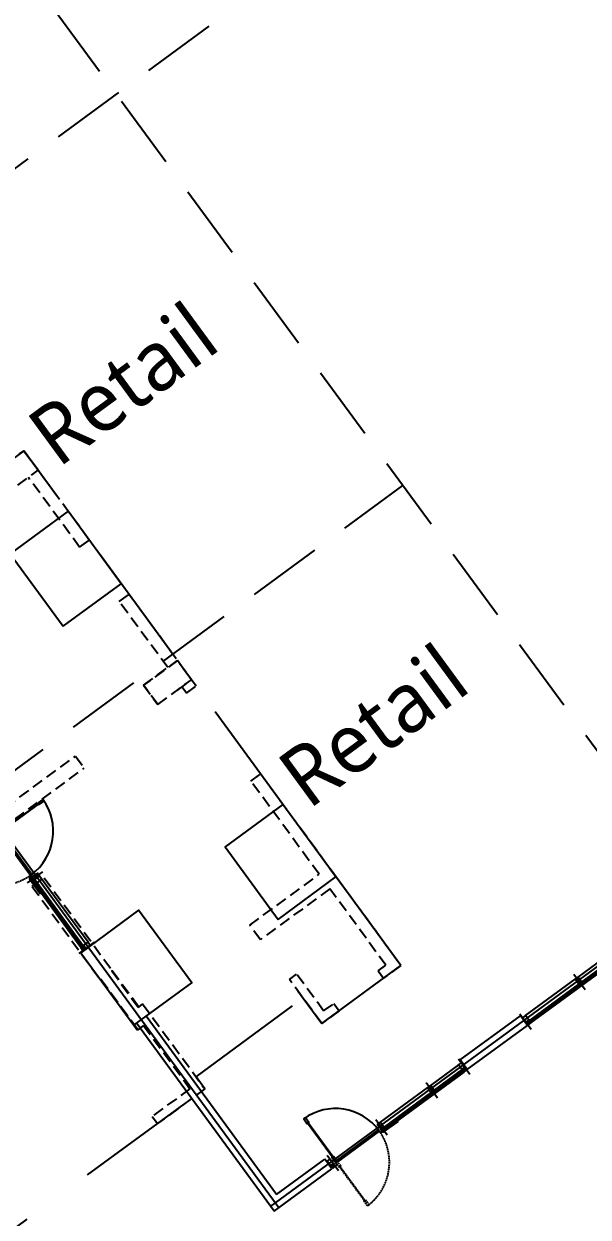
# Model space of a CAD drawing. Header units: millimetres. Extents: x 75184266 to 76346726, y -35850126 to -33679385.
# Drawn here: x 75520784 to 75530214, y -34966065 to -34946140 of the extents above; entities that cross this region are included whole.
import ezdxf
from ezdxf.enums import TextEntityAlignment as Align

# ---------------------------------------------------------------- set-up
doc = ezdxf.new("R2010")
doc.units = ezdxf.units.MM
doc.header["$LTSCALE"] = 50
doc.header["$MEASUREMENT"] = 0
doc.header["$PDMODE"] = 1
doc.header["$PDSIZE"] = -3
for name, pattern in [('HIDDEN2', [0.1875, 0.125, -0.0625]), ('XR-1F-PLAN$0$CEN', [62, 60, -1, 0, -1]), ('XR-1F-PLAN$0$HIDDEN', [0.375, 0.25, -0.125]), ('XR-지하3층$0$H', [1.3, 0.8, -0.5]), ('XR-지하3층$0$HIDDEN', [0.375, 0.25, -0.125])]:
    doc.linetypes.add(name, pattern=pattern)
doc.layers.get('0').update_dxf_attribs({"linetype": 'CONTINUOUS'})
doc.layers.get('Defpoints').update_dxf_attribs({"color": 51, "linetype": 'CONTINUOUS'})
for name, color, linetype in [('AA-MKXS', 3, 'CONTINUOUS'), ('XR-1F-PLAN$0$A-CEN02', 27, 'XR-1F-PLAN$0$CEN'), ('XR-1F-PLAN$0$A-DOR-FRAME', 7, 'CONTINUOUS'), ('XR-1F-PLAN$0$A-DOR-GL', 142, 'CONTINUOUS'), ('XR-1F-PLAN$0$A-DOR-HID', 9, 'XR-1F-PLAN$0$HIDDEN'), ('XR-1F-PLAN$0$A-DOR-TRACE', 8, 'CONTINUOUS'), ('XR-1F-PLAN$0$A-FRAME', 1, 'CONTINUOUS'), ('XR-1F-PLAN$0$A-HDCP7', 7, 'CONTINUOUS'), ('XR-1F-PLAN$0$A-WIN-ELE8', 8, 'CONTINUOUS'), ('XR-지하3층$0$CON', 2, 'CONTINUOUS')]:
    doc.layers.add(name, color=color, linetype=linetype)
doc.layers.add('건축', color=8, linetype='CONTINUOUS', plot=False)
doc.styles.add('XR-지하3층$0$돋움', font='', dxfattribs={"width": 0.9})
doc.styles.add('XR-지하3층$0$맑은고딕', font='')
doc.styles.get('XR-지하3층$0$돋움').set_extended_font_data('Dotum')
doc.styles.get('XR-지하3층$0$맑은고딕').set_extended_font_data('Malgun Gothic')
doc.dimstyles.new('XR-지하3층$0$20110829_평면도_면적조정$0$std_style', dxfattribs={"dimscale": 400, "dimtxt": 3, "dimasz": 1, "dimexe": 1.5, "dimexo": 2, "dimgap": 1, "dimtad": 1, "dimtoh": 1, "dimdec": 0, "dimzin": 0, "dimdsep": 46, "dimtxsty": 'XR-지하3층$0$돋움', "dimblk": 'XR-지하3층$0$20110829_평면도_면적조정$0$01420DDOT01', "dimblk1": 'XR-지하3층$0$20110829_평면도_면적조정$0$01420DDOT01', "dimblk2": 'XR-지하3층$0$20110829_평면도_면적조정$0$01420DDOT01', "dimcen": 2.5, "dimdle": 8, "dimclrd": 256, "dimclre": 256, "dimclrt": 256, "dimadec": 0, "dimazin": 0, "dimtfac": 1, "dimtdec": 0, "dimtix": 1, "dimtmove": 2, "dimatfit": 3, "dimldrblk": 'XR-지하3층$0$20110829_평면도_면적조정$0$_ClosedBlank', "dimfxl": 1, "dimtolj": 1, "dimtzin": 0, "dimlwd": -1, "dimlwe": -1, "dimarcsym": 0})

# ---------------------------------------------------------------- blocks, each defined once
blk = doc.blocks.new('XR-1F-PLAN$0$A$C10B20476')
at = {"layer": 'Defpoints'}
for p, q in [((134, 35), (110, 35)), ((110, 35), (110, 0)), ((134, 35), (134, 0))]:
    blk.add_line(p, q, dxfattribs=at)
at = {"layer": 'XR-1F-PLAN$0$A-CEN02', "linetype": 'Continuous'}
blk.add_line((318, 80), (0, 80), dxfattribs=at)
at = {"layer": 'XR-1F-PLAN$0$A-FRAME'}
for p, q in [((144, 80), (110, 80)), ((110, 56), (144, 56)), ((110, 43), (144, 43)), ((144, 20), (134, 20))]:
    blk.add_line(p, q, dxfattribs=at)
for points in [[(88, 20), (88, 80)], [(110, 35), (110, 80)], [(122, 48), (144, 48), (144, 20), (238, 20), (238, 80), (144, 80), (144, 51), (122, 51), (122, 48)]]:
    blk.add_lwpolyline(points, dxfattribs=at)
blk = doc.blocks.new('XR-1F-PLAN$0$A$C491451C1')
at = {"layer": 'Defpoints'}
for p, q in [((15, 208), (-20, 208)), ((15, 184), (15, 208)), ((45, 208), (45, 184)), ((45, 208), (80, 208)), ((15, 184), (-20, 184)), ((45, 184), (80, 184))]:
    blk.add_line(p, q, dxfattribs=at)
at = {"layer": 'XR-1F-PLAN$0$A-CEN02', "linetype": 'Continuous'}
blk.add_line((30, 0), (30, 318), dxfattribs=at)
at = {"layer": 'XR-1F-PLAN$0$A-FRAME'}
for p, q in [((24, 208), (24, 174)), ((37, 208), (37, 174)), ((0, 174), (0, 184)), ((60, 174), (60, 184))]:
    blk.add_line(p, q, dxfattribs=at)
for points in [[(0, 230), (60, 230)], [(15, 208), (45, 208)], [(29, 196), (29, 174), (0, 174), (0, 80), (60, 80), (60, 174), (32, 174), (32, 196), (29, 196)]]:
    blk.add_lwpolyline(points, dxfattribs=at)
blk = doc.blocks.new('XR-1F-PLAN$0$A$C7F517DA1')
at = {"layer": 'XR-1F-PLAN$0$A-DOR-FRAME', "ltscale": 0.5, "elevation": 0}
for points in [[(50, 1675), (60, 1675), (60, 1690), (75, 1690), (75, 1675), (85, 1675), (85, 1775), (50, 1775)], [(50, 925), (10, 925), (10, 825), (50, 825)], [(990, 925), (950, 925), (950, 825), (990, 825)]]:
    blk.add_lwpolyline(points, close=True, dxfattribs=at)
blk.add_lwpolyline([(50, 875), (50, 975), (60, 975), (60, 960), (75, 960), (75, 975), (85, 975), (85, 875), (50, 875)], dxfattribs=at)
at = {"layer": 'XR-1F-PLAN$0$A-DOR-GL', "elevation": 0}
blk.add_lwpolyline([(62, 962), (72, 962), (72, 1687), (62, 1687)], close=True, dxfattribs=at)
at = {"layer": 'XR-1F-PLAN$0$A-DOR-HID', "ltscale": 2, "elevation": 0}
blk.add_lwpolyline([(50, 875), (50, 775), (60, 775), (60, 790), (75, 790), (75, 775), (85, 775), (85, 875), (50, 875)], dxfattribs=at)
for points in [[(62, 788), (72, 788), (72, 63), (62, 63)], [(50, 75), (60, 75), (60, 60), (75, 60), (75, 75), (85, 75), (85, -25), (50, -25)]]:
    blk.add_lwpolyline(points, close=True, dxfattribs=at)
at = {"layer": 'XR-1F-PLAN$0$A-DOR-HID', "ltscale": 2}
blk.add_arc((50, 875, 0), 900, 270, 0, dxfattribs=at)
at = {"layer": 'XR-1F-PLAN$0$A-DOR-TRACE'}
blk.add_arc((50, 875, 0), 900, 0, 90, dxfattribs=at)
at = {"layer": 'XR-1F-PLAN$0$A-WIN-ELE8'}
for p, q in [((85, 890, 0), (950, 890, 0)), ((85, 860, 0), (950, 860, 0))]:
    blk.add_line(p, q, dxfattribs=at)
blk = doc.blocks.new('SW-4.05')
at = {"layer": 'AA-MKXS', "ltscale": 0.5}
for p, q in [((0, -200), (0, 0)), ((3250, -200, 0), (3250, 0, 0))]:
    blk.add_line(p, q, dxfattribs=at)
at = {"layer": 'XR-1F-PLAN$0$A-DOR-GL', "elevation": 0}
for points in [[(1095, -154), (1095, -178), (2105, -178), (2105, -154)], [(3195, -154), (3195, -178), (2135, -178), (2135, -154)]]:
    blk.add_lwpolyline(points, close=True, dxfattribs=at)
at = {"layer": 'XR-1F-PLAN$0$A-FRAME'}
for p, q in [((10, -200), (10, -178)), ((70, -200), (70, -178)), ((2090, -200), (2090, -178)), ((2150, -200), (2150, -178)), ((3180, -200, 0), (3180, -178, 0)), ((3240, -200, 0), (3240, -178, 0))]:
    blk.add_line(p, q, dxfattribs=at)
at = {"layer": 'XR-1F-PLAN$0$A-HDCP7', "elevation": 0}
blk.add_lwpolyline([(1350, -200), (1050, -200), (1050, -215), (1350, -215)], close=True, dxfattribs=at)
at = {"layer": 'XR-1F-PLAN$0$A-WIN-ELE8'}
for p, q in [((2090, -50, 0), (1110, -50, 0)), ((3180, -50, 0), (2150, -50, 0)), ((3180, -200, 0), (1110, -200, 0))]:
    blk.add_line(p, q, dxfattribs=at)
at = {"layer": 'XR-1F-PLAN$0$A-DOR-FRAME', "ltscale": 600, "extrusion": (0, 0, -1), "xscale": -1, "zscale": -1, "rotation": 2.5358915e-09}
blk.add_blockref('XR-1F-PLAN$0$A$C7F517DA1', (-60, -1025, 0), dxfattribs=at)
at = {"layer": 'XR-1F-PLAN$0$A-FRAME', "extrusion": (0, 0, -1), "zscale": -1, "rotation": 90.00000000253594}
blk.add_blockref('XR-1F-PLAN$0$A$C10B20476', (10, -288, 0), dxfattribs=at)
at = {"layer": 'XR-1F-PLAN$0$A-FRAME', "ltscale": 0.5, "extrusion": (0, 0, -1), "xscale": -1, "zscale": -1, "rotation": 180}
for p in [(-1110, 30, 0), (-2150, 30, 0)]:
    blk.add_blockref('XR-1F-PLAN$0$A$C491451C1', p, dxfattribs=at)
at = {"layer": 'XR-1F-PLAN$0$A-FRAME', "xscale": -1, "rotation": 269.999999997464}
blk.add_blockref('XR-1F-PLAN$0$A$C10B20476', (3160, -288, 0), dxfattribs=at)
blk = doc.blocks.new('SW-3.9')
at = {"layer": 'AA-MKXS', "ltscale": 0.5}
for p, q in [((0, 200), (0, 0)), ((2800, 200, 0), (2800, 0, 0))]:
    blk.add_line(p, q, dxfattribs=at)
at = {"layer": 'XR-1F-PLAN$0$A-DOR-GL', "elevation": 0}
for points in [[(1095, 154), (1095, 178), (2105, 178), (2105, 154)], [(2745, 154), (2745, 178), (2135, 178), (2135, 154)]]:
    blk.add_lwpolyline(points, close=True, dxfattribs=at)
at = {"layer": 'XR-1F-PLAN$0$A-FRAME'}
for p, q in [((10, 200), (10, 178)), ((70, 200), (70, 178)), ((2090, 200), (2090, 178)), ((2150, 200), (2150, 178)), ((2730, 200, 0), (2730, 178, 0)), ((2790, 200, 0), (2790, 178, 0))]:
    blk.add_line(p, q, dxfattribs=at)
at = {"layer": 'XR-1F-PLAN$0$A-HDCP7', "elevation": 0}
blk.add_lwpolyline([(1350, 200), (1050, 200), (1050, 215), (1350, 215)], close=True, dxfattribs=at)
at = {"layer": 'XR-1F-PLAN$0$A-WIN-ELE8'}
for p, q in [((2730, 200, 0), (1110, 200, 0)), ((2090, 50, 0), (1110, 50, 0)), ((2730, 50, 0), (2150, 50, 0))]:
    blk.add_line(p, q, dxfattribs=at)
at = {"layer": 'XR-1F-PLAN$0$A-DOR-FRAME', "ltscale": 600, "extrusion": (0, 0, -1), "zscale": -1, "rotation": 179.9999999825117}
blk.add_blockref('XR-1F-PLAN$0$A$C7F517DA1', (-60, 1025, 0), dxfattribs=at)
at = {"layer": 'XR-1F-PLAN$0$A-FRAME'}
for p, rotation in [((-10, 288, 0), 270.0000000174883), ((2710, 288, 0), 270.0000000174886)]:
    blk.add_blockref('XR-1F-PLAN$0$A$C10B20476', p, dxfattribs=dict(at, rotation=rotation))
at = {"layer": 'XR-1F-PLAN$0$A-FRAME', "ltscale": 0.5, "extrusion": (0, 0, -1), "zscale": -1}
for p in [(-1110, -30, 0), (-2150, -30, 0)]:
    blk.add_blockref('XR-1F-PLAN$0$A$C491451C1', p, dxfattribs=at)
blk = doc.blocks.new('A$C7F901E10')
at = {"layer": 'AA-MKXS', "ltscale": 0.5}
for p, q in [((100, -1600), (-100, -1600)), ((100, -4150), (-100, -4150))]:
    blk.add_line(p, q, dxfattribs=at)
at = {"layer": 'XR-1F-PLAN$0$A-DOR-GL', "elevation": 0}
blk.add_lwpolyline([(54, -3055), (78, -3055), (78, -1655), (54, -1655)], close=True, dxfattribs=at)
at = {"layer": 'XR-1F-PLAN$0$A-FRAME'}
for p, q in [((100, -1610), (78, -1610)), ((100, -1670), (78, -1670)), ((100, -4080), (78, -4080)), ((100, -4140), (78, -4140))]:
    blk.add_line(p, q, dxfattribs=at)
at = {"layer": 'XR-1F-PLAN$0$A-HDCP7', "elevation": 0}
blk.add_lwpolyline([(100, -2800), (100, -3100), (115, -3100), (115, -2800)], close=True, dxfattribs=at)
at = {"layer": 'XR-1F-PLAN$0$A-WIN-ELE8'}
for p, q in [((-50, -1670, 0), (-50, -3040, 0)), ((100, -1670, 0), (100, -3040, 0))]:
    blk.add_line(p, q, dxfattribs=at)
at = {"layer": 'XR-1F-PLAN$0$A-DOR-FRAME', "ltscale": 600, "extrusion": (0, 0, -1), "xscale": -1, "zscale": -1, "rotation": 270.0000000193868}
blk.add_blockref('XR-1F-PLAN$0$A$C7F517DA1', (-925, -4090, 0), dxfattribs=at)
at = {"layer": 'XR-1F-PLAN$0$A-FRAME', "xscale": -0.9999999999999998, "rotation": 359.999999980613}
blk.add_blockref('XR-1F-PLAN$0$A$C10B20476', (188, -1690, 0), dxfattribs=at)
at = {"layer": 'XR-1F-PLAN$0$A-FRAME', "ltscale": 0.5, "extrusion": (0, 0, -1), "xscale": -0.9999999999999998, "zscale": -0.9999999999999998, "rotation": 90.00000001938686}
blk.add_blockref('XR-1F-PLAN$0$A$C491451C1', (130, -3040, 0), dxfattribs=at)
at = {"layer": 'XR-1F-PLAN$0$A-FRAME', "extrusion": (0, 0, -1), "zscale": -0.9999999999999996}
blk.add_blockref('XR-1F-PLAN$0$A$C10B20476', (-188, -4160, 0), dxfattribs=at)
blk = doc.blocks.new('XR-지하3층$0$20110829_평면도_면적조정$0$01420DDOT01')
blk.add_line((-1.5, 0), (1.5, 0))
at = {"const_width": 0.5}
blk.add_lwpolyline([(-0.25, 0, 1), (0.25, 0, 1)], format="xyb", close=True, dxfattribs=at)
blk = doc.blocks.new('*D202')
at = {"layer": 'Defpoints', "color": 0, "transparency": 16777216}
for p in [(75609430, -34956528, 0), (75615339, -34964587), (75504911, -35033156, 0)]:
    blk.add_point(p, dxfattribs=at)
at = {"layer": '건축'}
for p, q in [((75609903, -34957173), (75615694, -34965071)), ((75511142, -35040979), (75615016, -34964824)), ((75505384, -35033801), (75511174, -35041699))]:
    blk.add_line(p, q, dxfattribs=at)
at = {"layer": '건축', "xscale": 400, "yscale": 400, "zscale": 400}
for p, rotation in [((75615339, -34964587), 36.24693456144445), ((75510820, -35041215), 216.2469345614445)]:
    blk.add_blockref('XR-지하3층$0$20110829_평면도_면적조정$0$01420DDOT01', p, dxfattribs=dict(at, rotation=rotation))
at = {"layer": '건축', "insert": (75562310, -35001852), "char_height": 1800, "attachment_point": 5, "rotation": 36.2469, "style": 'XR-지하3층$0$돋움'}
blk.add_mtext('\\A1;129600', dxfattribs=at)
blk = doc.blocks.new('XR-지하3층$0$20110829_평면도_면적조정$0$_ClosedBlank')
at = {"color": 0, "linetype": 'ByBlock', "lineweight": -2}
for p, q in [((-1, 0.167), (0, 0)), ((-1, 0.167), (-1, -0.167)), ((0, 0), (-1, -0.167))]:
    blk.add_line(p, q, dxfattribs=at)
blk = doc.blocks.new('XR-지하3층$0$기둥 0620')
at = {"layer": 'XR-지하3층$0$CON', "ltscale": 0.5}
blk.add_lwpolyline([(-600, 0), (600, 0), (600, 1500), (-600, 1500)], close=True, dxfattribs=at)

msp = doc.modelspace()

# ---------------------------------------------------------------- linework, layer by layer
at = {"layer": '건축', "linetype": 'XR-지하3층$0$HIDDEN', "ltscale": 100}
for p, q in [((75532024.7, -34960543.5), (75515942.2, -34938607.3)), ((75515311.5, -34952461.3), (75528537.8, -34942764.5)), ((75520100.8, -34958993.7), (75527117.2, -34953849.7))]:
    msp.add_line(p, q, dxfattribs=at)
at = {"layer": '건축', "ltscale": 0.5}
for p, q in [((75525045.9, -34965907.9), (75508727, -34943649.2)), ((75524906.2, -34965886.4), (75538455, -34955953.1)), ((75524965.3, -34965967), (75522664.6, -34962829)), ((75525008.3, -34965687.5), (75522825.9, -34962710.8)), ((75528072.9, -34963440.7), (75529081, -34962701.6)), ((75528191.2, -34963602), (75529199.3, -34962862.9)), ((75524965.3, -34965967), (75525933, -34965257.5)), ((75525008.3, -34965687.5), (75525814.8, -34965096.2))]:
    msp.add_line(p, q, dxfattribs=at)
at = {"layer": '건축', "linetype": 'HIDDEN2', "ltscale": 30}
for p, q in [((75520259.4, -34953654.8), (75520783.6, -34953270.4)), ((75520783.6, -34953270.4), (75520931.4, -34953472)), ((75521716.2, -34954880.6), (75521877.5, -34954762.3)), ((75521716.2, -34954880.6), (75521877.5, -34954762.3)), ((75522378.5, -34955783.8), (75522539.8, -34955665.5)), ((75522785.4, -34957184.3), (75523349.9, -34956770.4)), ((75523438.6, -34956891.3), (75523586.4, -34957092.9)), ((75523021.9, -34957506.9), (75523586.4, -34957092.9)), ((75523502, -34957316), (75523663.3, -34957197.8)), ((75519805.9, -34959716.2), (75521644.5, -34958368)), ((75519727.9, -34960083.4), (75521792.4, -34958569.6)), ((75524578.2, -34958783.7), (75524739.5, -34958665.5)), ((75521124.6, -34960398.5), (75522259.9, -34961946.9)), ((75520923, -34960546.3), (75522058.3, -34962094.7)), ((75526705.1, -34961954.9), (75526834.1, -34961860.3)), ((75525220.5, -34962094.9), (75525341.4, -34962006.2)), ((75526705.1, -34961954.9), (75526793.8, -34962075.9)), ((75525362.4, -34962288.4), (75525451.1, -34962409.4)), ((75522767.9, -34962504.4), (75523808.6, -34963923.7)), ((75525793.8, -34962623.1), (75525963.2, -34962498.9)), ((75525963.2, -34962498.9), (75526051.9, -34962619.9)), ((75522784, -34962864.6), (75523558.6, -34963921)), ((75523558.6, -34963921), (75522929.6, -34964382.3)), ((75523808.6, -34963923.7), (75523018.3, -34964503.2))]:
    msp.add_line(p, q, dxfattribs=at)
at = {"layer": '건축'}
msp.add_line((75522929.6, -34964382.3), (75523018.3, -34964503.2), dxfattribs=at)
at = {"layer": '건축', "linetype": 'XR-지하3층$0$H', "ltscale": 50}
msp.add_lwpolyline([(75519228.1, -34967282.4), (75523808.6, -34963923.7), (75523660.8, -34963722.1), (75525451.1, -34962409.4), (75525761.5, -34962832.8), (75527084.1, -34961863), (75520783.6, -34953270.4), (75513106.3, -34958899.8)], dxfattribs=at)
at = {"layer": '건축', "linetype": 'HIDDEN2', "ltscale": 30}
for points in [[(75520783.6, -34953270.4), (75520219.1, -34953684.3), (75520455.6, -34954006.9), (75521020.1, -34953593)], [(75523349.9, -34956770.4), (75522785.4, -34957184.3), (75523021.9, -34957506.9), (75523586.4, -34957092.9)], [(75522687.2, -34962935.6), (75522679.2, -34962941.5), (75522058.3, -34962094.7), (75522066.4, -34962088.8)], [(75522703.4, -34962551.7), (75522695.3, -34962557.6), (75522251.8, -34961952.8), (75522259.9, -34961946.9)]]:
    msp.add_lwpolyline(points, close=True, dxfattribs=at)
for points in [[(75521877.5, -34954762.3), (75520783.6, -34953270.4)], [(75521716.2, -34954880.6), (75520858.8, -34953711.3)], [(75523663.3, -34957197.8), (75522539.8, -34955665.5)], [(75523188.6, -34956888.6), (75522378.5, -34955783.8)], [(75523344.5, -34957270.3), (75523586.4, -34957092.9)], [(75523021.9, -34957506.9), (75522785.4, -34957184.3)], [(75523502, -34957316), (75523425.1, -34957211.2)], [(75521644.5, -34958368), (75521792.4, -34958569.6)], [(75521644.5, -34958368), (75521792.4, -34958569.6)], [(75526176.4, -34960625.1), (75524739.5, -34958665.5)], [(75525719.5, -34960340.2), (75524578.2, -34958783.7)], [(75520923, -34960546.3), (75521124.6, -34960398.5)], [(75525896.9, -34960582.1), (75524735.6, -34961433.6), (75524558.2, -34961191.7), (75525719.5, -34960340.2)], [(75527084.1, -34961863), (75525999, -34960383.2)], [(75526834.1, -34961860.3), (75525896.9, -34960582.1)], [(75527084.1, -34961863), (75526793.8, -34962075.9)], [(75522687.2, -34962935.6), (75522066.4, -34962088.8), (75522058.3, -34962094.7)], [(75522259.9, -34961946.9), (75522251.8, -34961952.8), (75522695.3, -34962557.6), (75522703.4, -34962551.7)], [(75525793.8, -34962623.1), (75525341.4, -34962006.2)], [(75525761.5, -34962832.8), (75525220.5, -34962094.9)], [(75522767.9, -34962504.4), (75522703.4, -34962551.7)], [(75526051.9, -34962619.9), (75525761.5, -34962832.8)], [(75522784, -34962864.6), (75522687.2, -34962935.6)]]:
    msp.add_lwpolyline(points, dxfattribs=at)

# ---------------------------------------------------------------- block references
at = {"layer": '건축', "rotation": 36.25147569804023}
for p in [(75521926.7, -34955843.1), (75525516, -34960738.2), (75523104.8, -34962506.2)]:
    msp.add_blockref('XR-지하3층$0$기둥 0620', p, dxfattribs=at)
at = {"layer": '건축', "ltscale": 0.5, "rotation": 216.2469335647687}
msp.add_blockref('A$C7F901E10', (75522804.4, -34962850.5), dxfattribs=at)
at = {"layer": '건축', "xscale": -1}
for name, p, rotation in [('SW-4.05', (75531702.1, -34960780, 0), 36.24703316155188), ('SW-3.9', (75525814.8, -34965096.2, 0), 216.2469335985067)]:
    msp.add_blockref(name, p, dxfattribs=dict(at, rotation=rotation))

# ---------------------------------------------------------------- texts
at = {"layer": '건축', "style": 'XR-지하3층$0$맑은고딕'}
for p in [(75522437, -34952154.9, 0.1), (75526619.8, -34957860.1, 0.1)]:
    msp.add_text('Retail', height=1000, rotation=36.24693, dxfattribs=at).set_placement(p, align=Align.MIDDLE_CENTER)

# ---------------------------------------------------------------- dimensions: what is measured, and where the dimension line sits
at = {"layer": '건축'}
dim = msp.add_linear_dim(base=(75615338.8, -34964587.2), p1=(75504910.7, -35033155.8, 0), p2=(75609430, -34956527.7, 0), angle=36.24693, dimstyle='XR-지하3층$0$20110829_평면도_면적조정$0$std_style', override={"dimtxt": 4.5}, dxfattribs=at)
dim.commit()
dim.dimension.update_dxf_attribs({"geometry": '*D202', "text_midpoint": (75562309.8, -35001851.8)})

doc.saveas('drawing.dxf')
